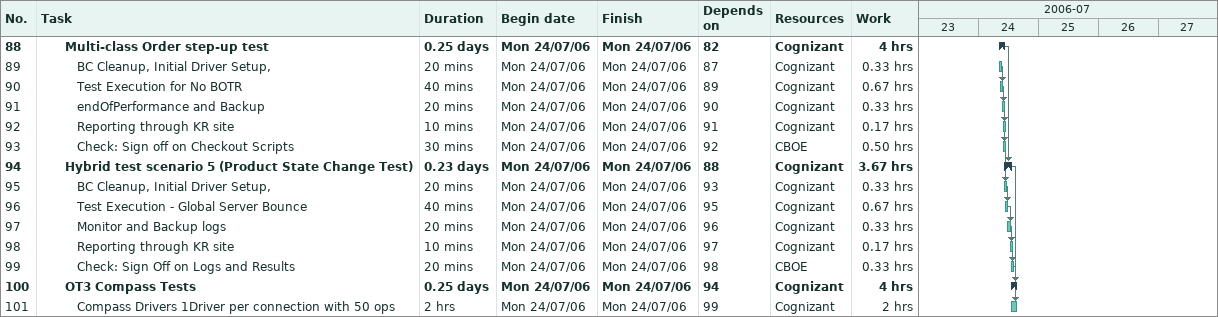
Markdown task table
| ID | Level | Task | Duration | Start | Finish | Predecessors | Resources | Work (h) |
|---|---|---|---|---|---|---|---|---|
| 88 | 3 | **Multi-class Order step-up test** | 0.25d | 2006-07-24 | 2006-07-24 | 82 | Cognizant | 4 |
| 89 | 4 | BC Cleanup, Initial Driver Setup, | 20min | 2006-07-24 | 2006-07-24 | 87 | Cognizant | 0.33 |
| 90 | 4 | Test Execution for No BOTR | 40min | 2006-07-24 | 2006-07-24 | 89 | Cognizant | 0.67 |
| 91 | 4 | endOfPerformance and Backup | 20min | 2006-07-24 | 2006-07-24 | 90 | Cognizant | 0.33 |
| 92 | 4 | Reporting through KR site | 10min | 2006-07-24 | 2006-07-24 | 91 | Cognizant | 0.17 |
| 93 | 4 | Check: Sign off on Checkout Scripts | 30min | 2006-07-24 | 2006-07-24 | 92 | CBOE | 0.50 |
| 94 | 3 | **Hybrid test scenario 5 (Product State Change Test)** | 0.23d | 2006-07-24 | 2006-07-24 | 88 | Cognizant | 3.67 |
| 95 | 4 | BC Cleanup, Initial Driver Setup, | 20min | 2006-07-24 | 2006-07-24 | 93 | Cognizant | 0.33 |
| 96 | 4 | Test Execution - Global Server Bounce | 40min | 2006-07-24 | 2006-07-24 | 95 | Cognizant | 0.67 |
| 97 | 4 | Monitor and Backup logs | 20min | 2006-07-24 | 2006-07-24 | 96 | Cognizant | 0.33 |
| 98 | 4 | Reporting through KR site | 10min | 2006-07-24 | 2006-07-24 | 97 | Cognizant | 0.17 |
| 99 | 4 | Check: Sign Off on Logs and Results | 20min | 2006-07-24 | 2006-07-24 | 98 | CBOE | 0.33 |
| 100 | 3 | **OT3 Compass Tests** | 0.25d | 2006-07-24 | 2006-07-24 | 94 | Cognizant | 4 |
| 101 | 4 | Compass Drivers 1Driver per connection with 50 ops | 2h | 2006-07-24 | 2006-07-24 | 99 | Cognizant | 2 |
